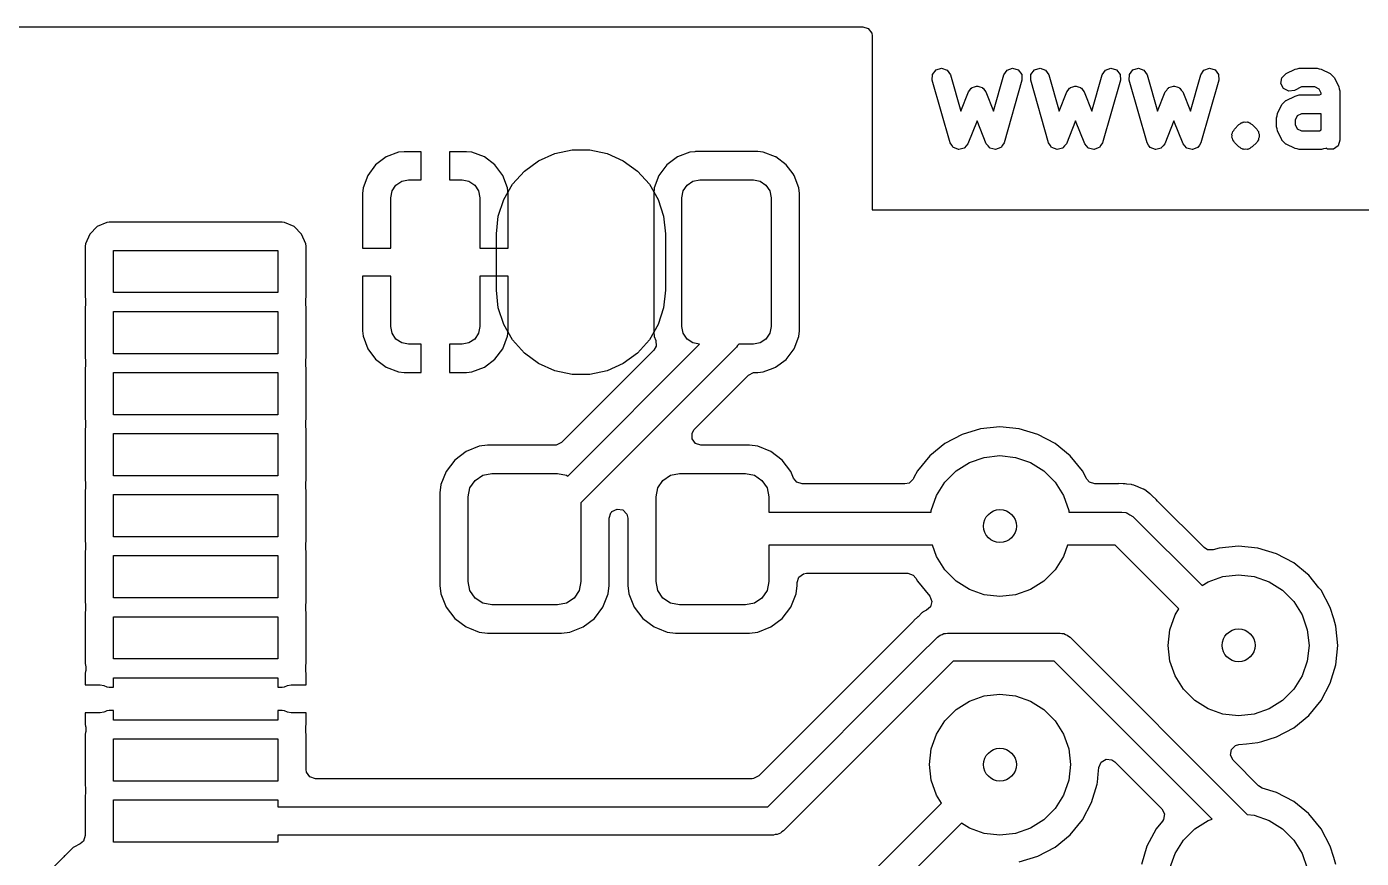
# Model space of a CAD drawing. Extents: x 4.87 to 6.84, y -3.89 to -3.11.
# Drawn here: x 5.858 to 6.418, y -3.459 to -3.11 of the extents above; entities that cross this region are included whole.
import ezdxf

# ---------------------------------------------------------------- set-up
doc = ezdxf.new("R2010")
doc.units = 0
doc.header["$MEASUREMENT"] = 0
doc.layers.add('BLACK', color=7, linetype='CONTINUOUS')

msp = doc.modelspace()

# ---------------------------------------------------------------- linework, layer by layer
at = {"layer": 'BLACK', "linetype": 'CONTINUOUS'}
for p, q in [((4.87484, -3.11), (6.20868, -3.11)), ((6.20868, -3.11), (6.21097, -3.11074)), ((6.21097, -3.11074), (6.21239, -3.11269)), ((6.21239, -3.11269), (6.21258, -3.1139)), ((6.21258, -3.1139), (6.21258, -3.18675)), ((6.23778, -3.1324), (6.23787, -3.12997)), ((6.23787, -3.12997), (6.23937, -3.12805)), ((6.23937, -3.12805), (6.2417, -3.12739)), ((6.2417, -3.12739), (6.24399, -3.12822)), ((6.24399, -3.12822), (6.24535, -3.13024)), ((6.24535, -3.13024), (6.24968, -3.14541)), ((6.26344, -3.14541), (6.26777, -3.13024)), ((6.26777, -3.13024), (6.26913, -3.12822)), ((6.26913, -3.12822), (6.27142, -3.12739)), ((6.27142, -3.12739), (6.27376, -3.12805)), ((6.27376, -3.12805), (6.27526, -3.12997)), ((6.27526, -3.12997), (6.27535, -3.1324)), ((6.27902, -3.1324), (6.27911, -3.12997)), ((6.27911, -3.12997), (6.28061, -3.12805)), ((6.28061, -3.12805), (6.28295, -3.12739)), ((6.28295, -3.12739), (6.28524, -3.12822)), ((6.28524, -3.12822), (6.28659, -3.13024)), ((6.28659, -3.13024), (6.29093, -3.14541)), ((6.30468, -3.14541), (6.30902, -3.13024)), ((6.30902, -3.13024), (6.31038, -3.12822)), ((6.31038, -3.12822), (6.31266, -3.12739)), ((6.31266, -3.12739), (6.315, -3.12805)), ((6.315, -3.12805), (6.3165, -3.12997)), ((6.3165, -3.12997), (6.31659, -3.1324)), ((6.32027, -3.1324), (6.32035, -3.12997)), ((6.32035, -3.12997), (6.32185, -3.12805)), ((6.32185, -3.12805), (6.32419, -3.12739)), ((6.32419, -3.12739), (6.32648, -3.12822)), ((6.32648, -3.12822), (6.32784, -3.13024)), ((6.32784, -3.13024), (6.33217, -3.14541)), ((6.34593, -3.14541), (6.35026, -3.13024)), ((6.35026, -3.13024), (6.35162, -3.12822)), ((6.35162, -3.12822), (6.35391, -3.12739)), ((6.35391, -3.12739), (6.35625, -3.12805)), ((6.35625, -3.12805), (6.35775, -3.12997)), ((6.35775, -3.12997), (6.35783, -3.1324)), ((6.3839, -3.13378), (6.3843, -3.13138)), ((6.3843, -3.13138), (6.38603, -3.12967)), ((6.38603, -3.12967), (6.38978, -3.1278)), ((6.38978, -3.1278), (6.39068, -3.12766)), ((6.39068, -3.12766), (6.39154, -3.12738)), ((6.39154, -3.12738), (6.39904, -3.12738)), ((6.39904, -3.12738), (6.39991, -3.12766)), ((6.39991, -3.12766), (6.4008, -3.1278)), ((6.4008, -3.1278), (6.40455, -3.12967)), ((6.40455, -3.12967), (6.40458, -3.1297)), ((6.40458, -3.1297), (6.40461, -3.1297)), ((6.40461, -3.1297), (6.40544, -3.13055)), ((6.40544, -3.13055), (6.40629, -3.13138)), ((6.40629, -3.13138), (6.40629, -3.13141)), ((6.40629, -3.13141), (6.40631, -3.13144)), ((6.40631, -3.13144), (6.40819, -3.13518)), ((6.24528, -3.15865), (6.23778, -3.1324)), ((6.24968, -3.14541), (6.25291, -3.13736)), ((6.25291, -3.13736), (6.25353, -3.13661)), ((6.25353, -3.13661), (6.25404, -3.1358)), ((6.25404, -3.1358), (6.25429, -3.1357)), ((6.25429, -3.1357), (6.25446, -3.13549)), ((6.25446, -3.13549), (6.2554, -3.13525)), ((6.2554, -3.13525), (6.2563, -3.13489)), ((6.2563, -3.13489), (6.25656, -3.13496)), ((6.25656, -3.13496), (6.25682, -3.13489)), ((6.25682, -3.13489), (6.25772, -3.13525)), ((6.25772, -3.13525), (6.25866, -3.13549)), ((6.25866, -3.13549), (6.25883, -3.1357)), ((6.25883, -3.1357), (6.25908, -3.1358)), ((6.25908, -3.1358), (6.2596, -3.13661)), ((6.2596, -3.13661), (6.26022, -3.13736)), ((6.26022, -3.13736), (6.26344, -3.14541)), ((6.27535, -3.1324), (6.26785, -3.15865)), ((6.28652, -3.15865), (6.27902, -3.1324)), ((6.29093, -3.14541), (6.29415, -3.13736)), ((6.29415, -3.13736), (6.29477, -3.13661)), ((6.29477, -3.13661), (6.29529, -3.1358)), ((6.29529, -3.1358), (6.29554, -3.1357)), ((6.29554, -3.1357), (6.29571, -3.13549)), ((6.29571, -3.13549), (6.29665, -3.13525)), ((6.29665, -3.13525), (6.29755, -3.13489)), ((6.29755, -3.13489), (6.29781, -3.13496)), ((6.29781, -3.13496), (6.29807, -3.13489)), ((6.29807, -3.13489), (6.29897, -3.13525)), ((6.29897, -3.13525), (6.2999, -3.13549)), ((6.2999, -3.13549), (6.30008, -3.1357)), ((6.30008, -3.1357), (6.30033, -3.1358)), ((6.30033, -3.1358), (6.30084, -3.13661)), ((6.30084, -3.13661), (6.30146, -3.13736)), ((6.30146, -3.13736), (6.30468, -3.14541)), ((6.31659, -3.1324), (6.30909, -3.15865)), ((6.32777, -3.15865), (6.32027, -3.1324)), ((6.33217, -3.14541), (6.3354, -3.13736)), ((6.3354, -3.13736), (6.33602, -3.13661)), ((6.33602, -3.13661), (6.33653, -3.1358)), ((6.33653, -3.1358), (6.33678, -3.1357)), ((6.33678, -3.1357), (6.33695, -3.13549)), ((6.33695, -3.13549), (6.33789, -3.13525)), ((6.33789, -3.13525), (6.33879, -3.13489)), ((6.33879, -3.13489), (6.33905, -3.13496)), ((6.33905, -3.13496), (6.33931, -3.13489)), ((6.33931, -3.13489), (6.34021, -3.13525)), ((6.34021, -3.13525), (6.34115, -3.13549)), ((6.34115, -3.13549), (6.34132, -3.1357)), ((6.34132, -3.1357), (6.34157, -3.1358)), ((6.34157, -3.1358), (6.34209, -3.13661)), ((6.34209, -3.13661), (6.34271, -3.13736)), ((6.34271, -3.13736), (6.34593, -3.14541)), ((6.35783, -3.1324), (6.35034, -3.15865)), ((6.38499, -3.13596), (6.3839, -3.13378)), ((6.38715, -3.13708), (6.38499, -3.13596)), ((6.38956, -3.13672), (6.38715, -3.13708)), ((6.39247, -3.13526), (6.38956, -3.13672)), ((6.39811, -3.13526), (6.39247, -3.13526)), ((6.39986, -3.13613), (6.39811, -3.13526)), ((6.40073, -3.13787), (6.39986, -3.13613)), ((6.40819, -3.13518), (6.40832, -3.13608)), ((6.40832, -3.13608), (6.40861, -3.13695)), ((6.40861, -3.13695), (6.40861, -3.15757)), ((6.3824, -3.14643), (6.38427, -3.14268)), ((6.38427, -3.14268), (6.3843, -3.14266)), ((6.3843, -3.14263), (6.38515, -3.1418)), ((6.3843, -3.14266), (6.3843, -3.14263)), ((6.38515, -3.1418), (6.38598, -3.14095)), ((6.38598, -3.14095), (6.38601, -3.14094)), ((6.38601, -3.14094), (6.38603, -3.14092)), ((6.38603, -3.14092), (6.38978, -3.13905)), ((6.38978, -3.13905), (6.39068, -3.13891)), ((6.39068, -3.13891), (6.39154, -3.13863)), ((6.39154, -3.13863), (6.39999, -3.13863)), ((6.39999, -3.13863), (6.40073, -3.13826)), ((6.40073, -3.13826), (6.40073, -3.13787)), ((6.38198, -3.14819), (6.38226, -3.14733)), ((6.38198, -3.15194), (6.38198, -3.14819)), ((6.38226, -3.14733), (6.3824, -3.14643)), ((6.39073, -3.14738), (6.38986, -3.14912)), ((6.39247, -3.14651), (6.39073, -3.14738)), ((6.40073, -3.14651), (6.39247, -3.14651)), ((6.40073, -3.15326), (6.40073, -3.14651)), ((6.25656, -3.14942), (6.25272, -3.15903)), ((6.26041, -3.15903), (6.25656, -3.14942)), ((6.29781, -3.14942), (6.29396, -3.15903)), ((6.30165, -3.15903), (6.29781, -3.14942)), ((6.33905, -3.14942), (6.33521, -3.15903)), ((6.34289, -3.15903), (6.33905, -3.14942)), ((6.36357, -3.15452), (6.36366, -3.15391)), ((6.36366, -3.15391), (6.36411, -3.15346)), ((6.36411, -3.15346), (6.36439, -3.15291)), ((6.36439, -3.15291), (6.36626, -3.15103)), ((6.36626, -3.15103), (6.36682, -3.15075)), ((6.36682, -3.15075), (6.36726, -3.15031)), ((6.36726, -3.15031), (6.36757, -3.15026)), ((6.36757, -3.15026), (6.36783, -3.15007)), ((6.36783, -3.15007), (6.36815, -3.15007)), ((6.36815, -3.15007), (6.36843, -3.14993)), ((6.36843, -3.14993), (6.36905, -3.15003)), ((6.36905, -3.15003), (6.36966, -3.14993)), ((6.36966, -3.14993), (6.36995, -3.15007)), ((6.36995, -3.15007), (6.37026, -3.15007)), ((6.37026, -3.15007), (6.37052, -3.15026)), ((6.37052, -3.15026), (6.37083, -3.15031)), ((6.37083, -3.15031), (6.37128, -3.15075)), ((6.37128, -3.15075), (6.37183, -3.15103)), ((6.37183, -3.15103), (6.37371, -3.15291)), ((6.37371, -3.15291), (6.37399, -3.15346)), ((6.37399, -3.15346), (6.37443, -3.15391)), ((6.37443, -3.15391), (6.37453, -3.15452)), ((6.38226, -3.15281), (6.38198, -3.15194)), ((6.3824, -3.1537), (6.38226, -3.15281)), ((6.38427, -3.15745), (6.3824, -3.1537)), ((6.38986, -3.14912), (6.38986, -3.15101)), ((6.38986, -3.15101), (6.39073, -3.15276)), ((6.39073, -3.15276), (6.39247, -3.15363)), ((6.39247, -3.15363), (6.39999, -3.15363)), ((6.39999, -3.15363), (6.40073, -3.15326)), ((6.24592, -3.15961), (6.24528, -3.15865)), ((6.24654, -3.16059), (6.24592, -3.15961)), ((6.25272, -3.15903), (6.25198, -3.15992)), ((6.26115, -3.15992), (6.26041, -3.15903)), ((6.2672, -3.15961), (6.26658, -3.16059)), ((6.26785, -3.15865), (6.2672, -3.15961)), ((6.28717, -3.15961), (6.28652, -3.15865)), ((6.28779, -3.16059), (6.28717, -3.15961)), ((6.29396, -3.15903), (6.29322, -3.15992)), ((6.30239, -3.15992), (6.30165, -3.15903)), ((6.30844, -3.15961), (6.30783, -3.16059)), ((6.30909, -3.15865), (6.30844, -3.15961)), ((6.32841, -3.15961), (6.32777, -3.15865)), ((6.32903, -3.16059), (6.32841, -3.15961)), ((6.33521, -3.15903), (6.33447, -3.15992)), ((6.34364, -3.15992), (6.34289, -3.15903)), ((6.34969, -3.15961), (6.34907, -3.16059)), ((6.35034, -3.15865), (6.34969, -3.15961)), ((6.36328, -3.15508), (6.36357, -3.15452)), ((6.36338, -3.15569), (6.36328, -3.15508)), ((6.36328, -3.15631), (6.36338, -3.15569)), ((6.36357, -3.15686), (6.36328, -3.15631)), ((6.36366, -3.15748), (6.36357, -3.15686)), ((6.36411, -3.15792), (6.36366, -3.15748)), ((6.36439, -3.15848), (6.36411, -3.15792)), ((6.36626, -3.16035), (6.36439, -3.15848)), ((6.37371, -3.15848), (6.37183, -3.16035)), ((6.37399, -3.15792), (6.37371, -3.15848)), ((6.37443, -3.15748), (6.37399, -3.15792)), ((6.37453, -3.15686), (6.37443, -3.15748)), ((6.37453, -3.15452), (6.37481, -3.15508)), ((6.37481, -3.15631), (6.37453, -3.15686)), ((6.37481, -3.15508), (6.37471, -3.15569)), ((6.37471, -3.15569), (6.37481, -3.15631)), ((6.3843, -3.15748), (6.38427, -3.15745)), ((6.3843, -3.15751), (6.3843, -3.15748)), ((6.38515, -3.15834), (6.3843, -3.15751)), ((6.38598, -3.15919), (6.38515, -3.15834)), ((6.38601, -3.15919), (6.38598, -3.15919)), ((6.38603, -3.15921), (6.38601, -3.15919)), ((6.38978, -3.16109), (6.38603, -3.15921)), ((6.40861, -3.15757), (6.40785, -3.15988)), ((6.00897, -3.16459), (6.00453, -3.16791)), ((6.01416, -3.16265), (6.00897, -3.16459)), ((6.01646, -3.1624), (6.01416, -3.16265)), ((6.02362, -3.1624), (6.01646, -3.1624)), ((6.02362, -3.17421), (6.02362, -3.1624)), ((6.02362, -3.1624), (6.02362, -3.1624)), ((6.04259, -3.1624), (6.03543, -3.1624)), ((6.03543, -3.1624), (6.03543, -3.17421)), ((6.04489, -3.16265), (6.04259, -3.1624)), ((6.05009, -3.16459), (6.04489, -3.16265)), ((6.04489, -3.16265), (6.04489, -3.16265)), ((6.05453, -3.16791), (6.05009, -3.16459)), ((6.07283, -3.16616), (6.0796, -3.16315)), ((6.0796, -3.16315), (6.08685, -3.16161)), ((6.08685, -3.16161), (6.09425, -3.16161)), ((6.09425, -3.16161), (6.1015, -3.16315)), ((6.1015, -3.16315), (6.10827, -3.16616)), ((6.131, -3.16457), (6.12656, -3.1679)), ((6.13621, -3.16263), (6.131, -3.16457)), ((6.13832, -3.1624), (6.13621, -3.16263)), ((6.13621, -3.16263), (6.13621, -3.16263)), ((6.13851, -3.16238), (6.13832, -3.1624)), ((6.16464, -3.16238), (6.13851, -3.16238)), ((6.13851, -3.16238), (6.13851, -3.16238)), ((6.13851, -3.16238), (6.13851, -3.16238)), ((6.16574, -3.1625), (6.16464, -3.16238)), ((6.16464, -3.16238), (6.16464, -3.16238)), ((6.16694, -3.16263), (6.16574, -3.1625)), ((6.17215, -3.16457), (6.16694, -3.16263)), ((6.16694, -3.16263), (6.16694, -3.16263)), ((6.16694, -3.16263), (6.16694, -3.16263)), ((6.16694, -3.16263), (6.16694, -3.16263)), ((6.17217, -3.16459), (6.17215, -3.16457)), ((6.17659, -3.1679), (6.17217, -3.16459)), ((6.2466, -3.16062), (6.24654, -3.16059)), ((6.24664, -3.16067), (6.2466, -3.16062)), ((6.24773, -3.16107), (6.24664, -3.16067)), ((6.2488, -3.1615), (6.24773, -3.16107)), ((6.24886, -3.16148), (6.2488, -3.1615)), ((6.24892, -3.1615), (6.24886, -3.16148)), ((6.25004, -3.16118), (6.24892, -3.1615)), ((6.25116, -3.1609), (6.25004, -3.16118)), ((6.2512, -3.16085), (6.25116, -3.1609)), ((6.25126, -3.16083), (6.2512, -3.16085)), ((6.25198, -3.15992), (6.25126, -3.16083)), ((6.26186, -3.16083), (6.26115, -3.15992)), ((6.26192, -3.16085), (6.26186, -3.16083)), ((6.26196, -3.1609), (6.26192, -3.16085)), ((6.26309, -3.16118), (6.26196, -3.1609)), ((6.2642, -3.1615), (6.26309, -3.16118)), ((6.26426, -3.16148), (6.2642, -3.1615)), ((6.26432, -3.1615), (6.26426, -3.16148)), ((6.2654, -3.16107), (6.26432, -3.1615)), ((6.26649, -3.16067), (6.2654, -3.16107)), ((6.26652, -3.16062), (6.26649, -3.16067)), ((6.26658, -3.16059), (6.26652, -3.16062)), ((6.28785, -3.16062), (6.28779, -3.16059)), ((6.28788, -3.16067), (6.28785, -3.16062)), ((6.28897, -3.16107), (6.28788, -3.16067)), ((6.29005, -3.1615), (6.28897, -3.16107)), ((6.29011, -3.16148), (6.29005, -3.1615)), ((6.29017, -3.1615), (6.29011, -3.16148)), ((6.29128, -3.16118), (6.29017, -3.1615)), ((6.29241, -3.1609), (6.29128, -3.16118)), ((6.29245, -3.16085), (6.29241, -3.1609)), ((6.29251, -3.16083), (6.29245, -3.16085)), ((6.29322, -3.15992), (6.29251, -3.16083)), ((6.30311, -3.16083), (6.30239, -3.15992)), ((6.30317, -3.16085), (6.30311, -3.16083)), ((6.30321, -3.1609), (6.30317, -3.16085)), ((6.30433, -3.16118), (6.30321, -3.1609)), ((6.30545, -3.1615), (6.30433, -3.16118)), ((6.30551, -3.16148), (6.30545, -3.1615)), ((6.30557, -3.1615), (6.30551, -3.16148)), ((6.30664, -3.16107), (6.30557, -3.1615)), ((6.30773, -3.16067), (6.30664, -3.16107)), ((6.30777, -3.16062), (6.30773, -3.16067)), ((6.30783, -3.16059), (6.30777, -3.16062)), ((6.32909, -3.16062), (6.32903, -3.16059)), ((6.32913, -3.16067), (6.32909, -3.16062)), ((6.33021, -3.16107), (6.32913, -3.16067)), ((6.33129, -3.1615), (6.33021, -3.16107)), ((6.33135, -3.16148), (6.33129, -3.1615)), ((6.33141, -3.1615), (6.33135, -3.16148)), ((6.33253, -3.16118), (6.33141, -3.1615)), ((6.33365, -3.1609), (6.33253, -3.16118)), ((6.33369, -3.16085), (6.33365, -3.1609)), ((6.33375, -3.16083), (6.33369, -3.16085)), ((6.33447, -3.15992), (6.33375, -3.16083)), ((6.34435, -3.16083), (6.34364, -3.15992)), ((6.34441, -3.16085), (6.34435, -3.16083)), ((6.34445, -3.1609), (6.34441, -3.16085)), ((6.34558, -3.16118), (6.34445, -3.1609)), ((6.34669, -3.1615), (6.34558, -3.16118)), ((6.34675, -3.16148), (6.34669, -3.1615)), ((6.34681, -3.1615), (6.34675, -3.16148)), ((6.34789, -3.16107), (6.34681, -3.1615)), ((6.34898, -3.16067), (6.34789, -3.16107)), ((6.34901, -3.16062), (6.34898, -3.16067)), ((6.34907, -3.16059), (6.34901, -3.16062)), ((6.36682, -3.16063), (6.36626, -3.16035)), ((6.36726, -3.16108), (6.36682, -3.16063)), ((6.36757, -3.16113), (6.36726, -3.16108)), ((6.36783, -3.16131), (6.36757, -3.16113)), ((6.36815, -3.16131), (6.36783, -3.16131)), ((6.36843, -3.16146), (6.36815, -3.16131)), ((6.36905, -3.16136), (6.36843, -3.16146)), ((6.36966, -3.16146), (6.36905, -3.16136)), ((6.36995, -3.16131), (6.36966, -3.16146)), ((6.37026, -3.16131), (6.36995, -3.16131)), ((6.37052, -3.16113), (6.37026, -3.16131)), ((6.37083, -3.16108), (6.37052, -3.16113)), ((6.37128, -3.16063), (6.37083, -3.16108)), ((6.37183, -3.16035), (6.37128, -3.16063)), ((6.39068, -3.16122), (6.38978, -3.16109)), ((6.39154, -3.1615), (6.39068, -3.16122)), ((6.40092, -3.1615), (6.39154, -3.1615)), ((6.40178, -3.16122), (6.40092, -3.1615)), ((6.40268, -3.16109), (6.40178, -3.16122)), ((6.40295, -3.16095), (6.40268, -3.16109)), ((6.40345, -3.16131), (6.40295, -3.16095)), ((6.40588, -3.16131), (6.40345, -3.16131)), ((6.40785, -3.15988), (6.40588, -3.16131)), ((6.00453, -3.16791), (6.0012, -3.17235)), ((6.00453, -3.16791), (6.00453, -3.16791)), ((6.05785, -3.17235), (6.05453, -3.16791)), ((6.05453, -3.16791), (6.05453, -3.16791)), ((6.06189, -3.17602), (6.06684, -3.17052)), ((6.06684, -3.17052), (6.07283, -3.16616)), ((6.10827, -3.16616), (6.11426, -3.17052)), ((6.11426, -3.17052), (6.11922, -3.17602)), ((6.12656, -3.1679), (6.12323, -3.17234)), ((6.12656, -3.1679), (6.12656, -3.1679)), ((6.17947, -3.17174), (6.17659, -3.1679)), ((6.0012, -3.17235), (5.99926, -3.17755)), ((6.0114, -3.17883), (6.01302, -3.1764)), ((6.01302, -3.1764), (6.01544, -3.17478)), ((6.01544, -3.17478), (6.01831, -3.17421)), ((6.01831, -3.17421), (6.02362, -3.17421)), ((6.03543, -3.17421), (6.04075, -3.17421)), ((6.04075, -3.17421), (6.04361, -3.17478)), ((6.04361, -3.17478), (6.04604, -3.1764)), ((6.04604, -3.1764), (6.04766, -3.17883)), ((6.05979, -3.17755), (6.05785, -3.17235)), ((6.05818, -3.18244), (6.06189, -3.17602)), ((6.11922, -3.17602), (6.12292, -3.18244)), ((6.12323, -3.17234), (6.12129, -3.17755)), ((6.13344, -3.17883), (6.13506, -3.1764)), ((6.13506, -3.1764), (6.13749, -3.17478)), ((6.13749, -3.17478), (6.14035, -3.17421)), ((6.14035, -3.17421), (6.1628, -3.17421)), ((6.1628, -3.17421), (6.16566, -3.17478)), ((6.16566, -3.17478), (6.16808, -3.1764)), ((6.16808, -3.1764), (6.16971, -3.17883)), ((6.17992, -3.17234), (6.17947, -3.17174)), ((6.18186, -3.17755), (6.17992, -3.17234)), ((5.99926, -3.17755), (5.99902, -3.17985)), ((5.99902, -3.17985), (5.99902, -3.20276)), ((6.01083, -3.18169), (6.0114, -3.17883)), ((6.01083, -3.20276), (6.01083, -3.18169)), ((6.04766, -3.17883), (6.04823, -3.18169)), ((6.04823, -3.18169), (6.04823, -3.20276)), ((6.06004, -3.17985), (6.05979, -3.17755)), ((6.06004, -3.20276), (6.06004, -3.17985)), ((6.12129, -3.17755), (6.12104, -3.17985)), ((6.12104, -3.17985), (6.12104, -3.23748)), ((6.12129, -3.17755), (6.12129, -3.17755)), ((6.13287, -3.18169), (6.13344, -3.17883)), ((6.13287, -3.23563), (6.13287, -3.18169)), ((6.16971, -3.17883), (6.17028, -3.18169)), ((6.17028, -3.18169), (6.17028, -3.23563)), ((6.18211, -3.17985), (6.18186, -3.17755)), ((6.18186, -3.17755), (6.18186, -3.17755)), ((6.18186, -3.17755), (6.18186, -3.17755)), ((6.18211, -3.23748), (6.18211, -3.17985)), ((6.05589, -3.18948), (6.05818, -3.18244)), ((6.12292, -3.18244), (6.12521, -3.18948)), ((6.21258, -3.18675), (6.57738, -3.18675)), ((5.89193, -3.19202), (5.88788, -3.19381)), ((5.89292, -3.19191), (5.89193, -3.19202)), ((5.96535, -3.19191), (5.89292, -3.19191)), ((5.89292, -3.19191), (5.89292, -3.19191)), ((5.96634, -3.19202), (5.96535, -3.19191)), ((5.97038, -3.19381), (5.96634, -3.19202)), ((5.96634, -3.19202), (5.96634, -3.19202)), ((5.96634, -3.19202), (5.96634, -3.19202)), ((6.05512, -3.19685), (6.05589, -3.18948)), ((6.12521, -3.18948), (6.12598, -3.19685)), ((5.88476, -3.19694), (5.88297, -3.20098)), ((5.88788, -3.19381), (5.88476, -3.19694)), ((5.97351, -3.19694), (5.97038, -3.19381)), ((5.9753, -3.20098), (5.97351, -3.19694)), ((6.05512, -3.22047), (6.05512, -3.19685)), ((6.12598, -3.19685), (6.12598, -3.22047)), ((5.88297, -3.20098), (5.88285, -3.20197)), ((5.88285, -3.20197), (5.88285, -3.22322)), ((5.89469, -3.22146), (5.89469, -3.20374)), ((5.89469, -3.20374), (5.96358, -3.20374)), ((5.96358, -3.20374), (5.96358, -3.22146)), ((5.97541, -3.20197), (5.9753, -3.20098)), ((5.97541, -3.20276), (5.97541, -3.20197)), ((5.97541, -3.22322), (5.97541, -3.20276)), ((5.99902, -3.20276), (6.01083, -3.20276)), ((5.99902, -3.20276), (5.99902, -3.20276)), ((6.04823, -3.20276), (6.06004, -3.20276)), ((6.06004, -3.20276), (6.06004, -3.20276)), ((6.01083, -3.21457), (5.99902, -3.21457)), ((5.99902, -3.21457), (5.99902, -3.21457)), ((5.99902, -3.21457), (5.99902, -3.23748)), ((6.01083, -3.23563), (6.01083, -3.21457)), ((6.06004, -3.21457), (6.04823, -3.21457)), ((6.04823, -3.21457), (6.04823, -3.23563)), ((6.06004, -3.23748), (6.06004, -3.21457)), ((6.05589, -3.22784), (6.05512, -3.22047)), ((6.12598, -3.22047), (6.12521, -3.22784)), ((5.88285, -3.22322), (5.88285, -3.22322)), ((5.88285, -3.22322), (5.88297, -3.22421)), ((5.88297, -3.22657), (5.88285, -3.22756)), ((5.88297, -3.22421), (5.88301, -3.22437)), ((5.88301, -3.22642), (5.88297, -3.22657)), ((5.88301, -3.22437), (5.88301, -3.22642)), ((5.96358, -3.22146), (5.89469, -3.22146)), ((5.97526, -3.22437), (5.9753, -3.22421)), ((5.97526, -3.22642), (5.97526, -3.22437)), ((5.9753, -3.22658), (5.97526, -3.22642)), ((5.9753, -3.22421), (5.97541, -3.22322)), ((5.9753, -3.22421), (5.9753, -3.22421)), ((5.97541, -3.22756), (5.9753, -3.22658)), ((5.88285, -3.22756), (5.88285, -3.24881)), ((5.89469, -3.24705), (5.89469, -3.22933)), ((5.89469, -3.22933), (5.96358, -3.22933)), ((5.96358, -3.22933), (5.96358, -3.24705)), ((5.97541, -3.23748), (5.97541, -3.22756)), ((6.05818, -3.23488), (6.05589, -3.22784)), ((6.12521, -3.22784), (6.12292, -3.23488)), ((5.97541, -3.24881), (5.97541, -3.23748)), ((5.99902, -3.23748), (5.99902, -3.23748)), ((5.99902, -3.23748), (5.99926, -3.23977)), ((6.0114, -3.23849), (6.01083, -3.23563)), ((6.04823, -3.23563), (6.04766, -3.23849)), ((6.06189, -3.2413), (6.05818, -3.23488)), ((6.05979, -3.23977), (6.06004, -3.23748)), ((6.12292, -3.23488), (6.11922, -3.2413)), ((6.12104, -3.23748), (6.12104, -3.23748)), ((6.12104, -3.23748), (6.12104, -3.23748)), ((6.12104, -3.23748), (6.12108, -3.23785)), ((6.12108, -3.23785), (6.12129, -3.23978)), ((6.13344, -3.23849), (6.13287, -3.23563)), ((6.17028, -3.23563), (6.16971, -3.23849)), ((6.18186, -3.23978), (6.18211, -3.23748)), ((5.99926, -3.23977), (6.0012, -3.24497)), ((6.01302, -3.24092), (6.0114, -3.23849)), ((6.01544, -3.24254), (6.01302, -3.24092)), ((6.01831, -3.24311), (6.01544, -3.24254)), ((6.02362, -3.24311), (6.01831, -3.24311)), ((6.02362, -3.25492), (6.02362, -3.24311)), ((6.04075, -3.24311), (6.03543, -3.24311)), ((6.03543, -3.24311), (6.03543, -3.25492)), ((6.04361, -3.24254), (6.04075, -3.24311)), ((6.04604, -3.24092), (6.04361, -3.24254)), ((6.04766, -3.23849), (6.04604, -3.24092)), ((6.05785, -3.24497), (6.05979, -3.23977)), ((6.06684, -3.2468), (6.06189, -3.2413)), ((6.08502, -3.29836), (6.14028, -3.2431)), ((6.11922, -3.2413), (6.11426, -3.2468)), ((6.12129, -3.23978), (6.12193, -3.2415)), ((6.12193, -3.2415), (6.12203, -3.2439)), ((6.13506, -3.24092), (6.13344, -3.23849)), ((6.13749, -3.24254), (6.13506, -3.24092)), ((6.14028, -3.2431), (6.13749, -3.24254)), ((6.15669, -3.24311), (6.15614, -3.24366)), ((6.1628, -3.24311), (6.15669, -3.24311)), ((6.16566, -3.24254), (6.1628, -3.24311)), ((6.16808, -3.24092), (6.16566, -3.24254)), ((6.16971, -3.23849), (6.16808, -3.24092)), ((6.17992, -3.24498), (6.18186, -3.23978)), ((5.88285, -3.24881), (5.88285, -3.24881)), ((5.88285, -3.24881), (5.88297, -3.2498)), ((5.96358, -3.24705), (5.89469, -3.24705)), ((5.97534, -3.24943), (5.97541, -3.24881)), ((6.0012, -3.24497), (6.00453, -3.24941)), ((6.05453, -3.24941), (6.05785, -3.24497)), ((6.07283, -3.25116), (6.06684, -3.2468)), ((6.12104, -3.24561), (6.08238, -3.28427)), ((6.15575, -3.24433), (6.09055, -3.30953)), ((6.11426, -3.2468), (6.10827, -3.25116)), ((6.12203, -3.2439), (6.12104, -3.24561)), ((6.15614, -3.24366), (6.15575, -3.24433)), ((6.17659, -3.24943), (6.17992, -3.24498)), ((5.88297, -3.25217), (5.88285, -3.25315)), ((5.88285, -3.25315), (5.88285, -3.2744)), ((5.88297, -3.2498), (5.88301, -3.24996)), ((5.88301, -3.25201), (5.88297, -3.25217)), ((5.88301, -3.24996), (5.88301, -3.25201)), ((5.97526, -3.24996), (5.9753, -3.2498)), ((5.97526, -3.25201), (5.97526, -3.24996)), ((5.9753, -3.25217), (5.97526, -3.25201)), ((5.9753, -3.2498), (5.97534, -3.24943)), ((5.97541, -3.25315), (5.9753, -3.25217)), ((5.9753, -3.25217), (5.9753, -3.25217)), ((5.97541, -3.2744), (5.97541, -3.25315)), ((6.00453, -3.24941), (6.00453, -3.24941)), ((6.00453, -3.24941), (6.00897, -3.25274)), ((6.00897, -3.25274), (6.01416, -3.25467)), ((6.01416, -3.25467), (6.01416, -3.25467)), ((6.01416, -3.25467), (6.01646, -3.25492)), ((6.04259, -3.25492), (6.04489, -3.25467)), ((6.04489, -3.25467), (6.05009, -3.25274)), ((6.05009, -3.25274), (6.05453, -3.24941)), ((6.05453, -3.24941), (6.05453, -3.24941)), ((6.0796, -3.25417), (6.07283, -3.25116)), ((6.08685, -3.25571), (6.0796, -3.25417)), ((6.1015, -3.25417), (6.09425, -3.25571)), ((6.10827, -3.25116), (6.1015, -3.25417)), ((6.16464, -3.25494), (6.16694, -3.25469)), ((6.16694, -3.25469), (6.17107, -3.25315)), ((6.16694, -3.25469), (6.16694, -3.25469)), ((6.16694, -3.25469), (6.16694, -3.25469)), ((6.17107, -3.25315), (6.17215, -3.25275)), ((6.17215, -3.25275), (6.17659, -3.24943)), ((5.89469, -3.27264), (5.89469, -3.25492)), ((5.89469, -3.25492), (5.96358, -3.25492)), ((5.96358, -3.25492), (5.96358, -3.27264)), ((6.01646, -3.25492), (6.02362, -3.25492)), ((6.02362, -3.25492), (6.02362, -3.25492)), ((6.02362, -3.25492), (6.02362, -3.25492)), ((6.03543, -3.25492), (6.04259, -3.25492)), ((6.03543, -3.25492), (6.03543, -3.25492)), ((6.09425, -3.25571), (6.08685, -3.25571)), ((6.13806, -3.27876), (6.16073, -3.25608)), ((6.16073, -3.25608), (6.16288, -3.25499)), ((6.16288, -3.25499), (6.16349, -3.25494)), ((6.16349, -3.25494), (6.16464, -3.25494)), ((6.16464, -3.25494), (6.16464, -3.25494)), ((5.88285, -3.2744), (5.88285, -3.2744)), ((5.88285, -3.2744), (5.88297, -3.27539)), ((5.88297, -3.27539), (5.88301, -3.27555)), ((5.88301, -3.27555), (5.88301, -3.2776)), ((5.96358, -3.27264), (5.89469, -3.27264)), ((5.97526, -3.27555), (5.9753, -3.27539)), ((5.97526, -3.2776), (5.97526, -3.27555)), ((5.9753, -3.27539), (5.97541, -3.2744)), ((5.9753, -3.27539), (5.9753, -3.27539)), ((5.88297, -3.27776), (5.88285, -3.27875)), ((5.88285, -3.27875), (5.88285, -3.29999)), ((5.88301, -3.2776), (5.88297, -3.27776)), ((5.89469, -3.29823), (5.89469, -3.28051)), ((5.89469, -3.28051), (5.96358, -3.28051)), ((5.96358, -3.28051), (5.96358, -3.29823)), ((5.9753, -3.27776), (5.97526, -3.2776)), ((5.97541, -3.27875), (5.9753, -3.27776)), ((5.97541, -3.29999), (5.97541, -3.27875)), ((6.1371, -3.28031), (6.13806, -3.27876)), ((6.1371, -3.28272), (6.1371, -3.28031)), ((6.13852, -3.28467), (6.1371, -3.28272)), ((6.25024, -3.2809), (6.24305, -3.28474)), ((6.25803, -3.27853), (6.25024, -3.2809)), ((6.26614, -3.27773), (6.25803, -3.27853)), ((6.25803, -3.27853), (6.25803, -3.27853)), ((6.27425, -3.27853), (6.26614, -3.27773)), ((6.26614, -3.27773), (6.26614, -3.27773)), ((6.28205, -3.2809), (6.27425, -3.27853)), ((6.27425, -3.27853), (6.27425, -3.27853)), ((6.28923, -3.28474), (6.28205, -3.2809)), ((6.04243, -3.28802), (6.03768, -3.29162)), ((6.04797, -3.28583), (6.04243, -3.28802)), ((6.04243, -3.28802), (6.04243, -3.28802)), ((6.05145, -3.28541), (6.04797, -3.28583)), ((6.07962, -3.28541), (6.05145, -3.28541)), ((6.08023, -3.28537), (6.07962, -3.28541)), ((6.08238, -3.28427), (6.08023, -3.28537)), ((6.14081, -3.28541), (6.13852, -3.28467)), ((6.16115, -3.28541), (6.14081, -3.28541)), ((6.16463, -3.28583), (6.16115, -3.28541)), ((6.16115, -3.28541), (6.16115, -3.28541)), ((6.17017, -3.28802), (6.16463, -3.28583)), ((6.17492, -3.29162), (6.17017, -3.28802)), ((6.17017, -3.28802), (6.17017, -3.28802)), ((6.17017, -3.28802), (6.17017, -3.28802)), ((6.24305, -3.28474), (6.23676, -3.2899)), ((6.29549, -3.28988), (6.28923, -3.28474)), ((6.03768, -3.29162), (6.03408, -3.29636)), ((6.03768, -3.29162), (6.03768, -3.29162)), ((6.17852, -3.29636), (6.17492, -3.29162)), ((6.23676, -3.28991), (6.23159, -3.2962)), ((6.23676, -3.2899), (6.23676, -3.28991)), ((6.24773, -3.29621), (6.25333, -3.29269)), ((6.25333, -3.29269), (6.25957, -3.2905)), ((6.25957, -3.2905), (6.26614, -3.28976)), ((6.26614, -3.28976), (6.27271, -3.2905)), ((6.27271, -3.2905), (6.27895, -3.29269)), ((6.27895, -3.29269), (6.28455, -3.29621)), ((6.29553, -3.28991), (6.29549, -3.28988)), ((6.3007, -3.2962), (6.29553, -3.28991)), ((5.96358, -3.29823), (5.89469, -3.29823)), ((6.03408, -3.29636), (6.03189, -3.30191)), ((6.03408, -3.29636), (6.03408, -3.29636)), ((6.04619, -3.30013), (6.04938, -3.29799)), ((6.04938, -3.29799), (6.05315, -3.29724)), ((6.05315, -3.29724), (6.08071, -3.29724)), ((6.08071, -3.29724), (6.08448, -3.29799)), ((6.08448, -3.29799), (6.08502, -3.29836)), ((6.12493, -3.30013), (6.12812, -3.29799)), ((6.12812, -3.29799), (6.13189, -3.29724)), ((6.13189, -3.29724), (6.15945, -3.29724)), ((6.15945, -3.29724), (6.16322, -3.29799)), ((6.16322, -3.29799), (6.16641, -3.30013)), ((6.17963, -3.29919), (6.17852, -3.29636)), ((6.17852, -3.29636), (6.17852, -3.29636)), ((6.17852, -3.29636), (6.17852, -3.29636)), ((6.18097, -3.30091), (6.17963, -3.29919)), ((6.22993, -3.2993), (6.22977, -3.29959)), ((6.23009, -3.299), (6.22993, -3.2993)), ((6.23159, -3.2962), (6.23009, -3.299)), ((6.24306, -3.30088), (6.24773, -3.29621)), ((6.28455, -3.29621), (6.28923, -3.30088)), ((6.30235, -3.2993), (6.3007, -3.2962)), ((6.30251, -3.29959), (6.30235, -3.2993)), ((5.88285, -3.29999), (5.88285, -3.29999)), ((5.88285, -3.29999), (5.88297, -3.30098)), ((5.88297, -3.30335), (5.88285, -3.30434)), ((5.88285, -3.30434), (5.88285, -3.32559)), ((5.88297, -3.30098), (5.88301, -3.30114)), ((5.88301, -3.30319), (5.88297, -3.30335)), ((5.88301, -3.30114), (5.88301, -3.30319)), ((5.97526, -3.30114), (5.9753, -3.30098)), ((5.97526, -3.30319), (5.97526, -3.30114)), ((5.9753, -3.30335), (5.97526, -3.30319)), ((5.9753, -3.30098), (5.97541, -3.29999)), ((5.9753, -3.30098), (5.9753, -3.30098)), ((5.97541, -3.30434), (5.9753, -3.30335)), ((5.97541, -3.32559), (5.97541, -3.30434)), ((6.03189, -3.30191), (6.03148, -3.30539)), ((6.04331, -3.30709), (6.04406, -3.30332)), ((6.04406, -3.30332), (6.04619, -3.30013)), ((6.12205, -3.30709), (6.1228, -3.30332)), ((6.1228, -3.30332), (6.12493, -3.30013)), ((6.16641, -3.30013), (6.16854, -3.30332)), ((6.16854, -3.30332), (6.16929, -3.30709)), ((6.18326, -3.30165), (6.18097, -3.30091)), ((6.22634, -3.30165), (6.18326, -3.30165)), ((6.22804, -3.30126), (6.22634, -3.30165)), ((6.22977, -3.29959), (6.22804, -3.30126)), ((6.23954, -3.30648), (6.24306, -3.30088)), ((6.28923, -3.30088), (6.29275, -3.30648)), ((6.30365, -3.30091), (6.30251, -3.29959)), ((6.30595, -3.30165), (6.30365, -3.30091)), ((6.31479, -3.30165), (6.30595, -3.30165)), ((6.31562, -3.30156), (6.31479, -3.30165)), ((6.31588, -3.30151), (6.31562, -3.30156)), ((6.31782, -3.30165), (6.31588, -3.30151)), ((6.31796, -3.30165), (6.31782, -3.30165)), ((6.31856, -3.30165), (6.31796, -3.30165)), ((6.31916, -3.30174), (6.31856, -3.30165)), ((6.31856, -3.30165), (6.31856, -3.30165)), ((6.3193, -3.30175), (6.31916, -3.30174)), ((6.32124, -3.30189), (6.3193, -3.30175)), ((6.32149, -3.30198), (6.32124, -3.30189)), ((6.32124, -3.30189), (6.32124, -3.30189)), ((6.3223, -3.30219), (6.32149, -3.30198)), ((6.32255, -3.30223), (6.3223, -3.30219)), ((6.32433, -3.30304), (6.32255, -3.30223)), ((6.32255, -3.30223), (6.32255, -3.30223)), ((6.32446, -3.30309), (6.32433, -3.30304)), ((6.32629, -3.30377), (6.32446, -3.30309)), ((6.32643, -3.30388), (6.32629, -3.30377)), ((6.32629, -3.30377), (6.32629, -3.30377)), ((6.32629, -3.30377), (6.32629, -3.30377)), ((6.3265, -3.30393), (6.32643, -3.30388)), ((6.32721, -3.30436), (6.3265, -3.30393)), ((6.32745, -3.30446), (6.32721, -3.30436)), ((6.32893, -3.30574), (6.32745, -3.30446)), ((5.89469, -3.32382), (5.89469, -3.3061)), ((5.89469, -3.3061), (5.96358, -3.3061)), ((5.96358, -3.3061), (5.96358, -3.32382)), ((6.03148, -3.30539), (6.03148, -3.34422)), ((6.04331, -3.34252), (6.04331, -3.30709)), ((6.09055, -3.30953), (6.09055, -3.34252)), ((6.12205, -3.34252), (6.12205, -3.30709)), ((6.16929, -3.30709), (6.16929, -3.31348)), ((6.23735, -3.31272), (6.23954, -3.30648)), ((6.29275, -3.30648), (6.29493, -3.31272)), ((6.32903, -3.30583), (6.32893, -3.30574)), ((6.32951, -3.30619), (6.32903, -3.30583)), ((6.32994, -3.30661), (6.32951, -3.30619)), ((6.33004, -3.30671), (6.32994, -3.30661)), ((6.33152, -3.30799), (6.33004, -3.30671)), ((6.33166, -3.30821), (6.33152, -3.30799)), ((6.33218, -3.30886), (6.33166, -3.30821)), ((6.35164, -3.32832), (6.33218, -3.30886)), ((6.10238, -3.31605), (6.10313, -3.31376)), ((6.10238, -3.34422), (6.10238, -3.31605)), ((6.10313, -3.31376), (6.10352, -3.31329)), ((6.10352, -3.31329), (6.10356, -3.31325)), ((6.10356, -3.31325), (6.10571, -3.31216)), ((6.10571, -3.31216), (6.10809, -3.31254)), ((6.10809, -3.31254), (6.10979, -3.31424)), ((6.10979, -3.31424), (6.11022, -3.31601)), ((6.11022, -3.31601), (6.11022, -3.34422)), ((6.16929, -3.31348), (6.23727, -3.31348)), ((6.23727, -3.31348), (6.23735, -3.31272)), ((6.29493, -3.31272), (6.29502, -3.31348)), ((6.29502, -3.31348), (6.31722, -3.31348)), ((6.31722, -3.31348), (6.31887, -3.31368)), ((6.31887, -3.31368), (6.31906, -3.31378)), ((6.31906, -3.31378), (6.31927, -3.3138)), ((6.31927, -3.3138), (6.32051, -3.31454)), ((6.32051, -3.31454), (6.32179, -3.31522)), ((6.32179, -3.31522), (6.32191, -3.31539)), ((6.32191, -3.31539), (6.3221, -3.3155)), ((6.3221, -3.3155), (6.35084, -3.34425)), ((5.88285, -3.32559), (5.88285, -3.32559)), ((5.88285, -3.32559), (5.88297, -3.32657)), ((5.88297, -3.32657), (5.88301, -3.32673)), ((5.88301, -3.32673), (5.88301, -3.32878)), ((5.96358, -3.32382), (5.89469, -3.32382)), ((5.97526, -3.32673), (5.9753, -3.32657)), ((5.97526, -3.32878), (5.97526, -3.32673)), ((5.9753, -3.32657), (5.97541, -3.32559)), ((5.9753, -3.32657), (5.9753, -3.32657)), ((6.23785, -3.32726), (6.16929, -3.32726)), ((6.16929, -3.32726), (6.16929, -3.34252)), ((6.23954, -3.3321), (6.23785, -3.32726)), ((6.29444, -3.32726), (6.29275, -3.3321)), ((6.31437, -3.32726), (6.29444, -3.32726)), ((6.3411, -3.35399), (6.31437, -3.32726)), ((5.88297, -3.32894), (5.88285, -3.32993)), ((5.88285, -3.32993), (5.88285, -3.35118)), ((5.88301, -3.32878), (5.88297, -3.32894)), ((5.89469, -3.34941), (5.89469, -3.33169)), ((5.89469, -3.33169), (5.96358, -3.33169)), ((5.96358, -3.33169), (5.96358, -3.34941)), ((5.9753, -3.32894), (5.97526, -3.32878)), ((5.97541, -3.32993), (5.9753, -3.32894)), ((5.97541, -3.35118), (5.97541, -3.32993)), ((6.24306, -3.3377), (6.23954, -3.3321)), ((6.29275, -3.3321), (6.28923, -3.3377)), ((6.35312, -3.32924), (6.35164, -3.32832)), ((6.35553, -3.32929), (6.35312, -3.32924)), ((6.35803, -3.32853), (6.35553, -3.32929)), ((6.36614, -3.32773), (6.35803, -3.32853)), ((6.37425, -3.32853), (6.36614, -3.32773)), ((6.36614, -3.32773), (6.36614, -3.32773)), ((6.38205, -3.3309), (6.37425, -3.32853)), ((6.37425, -3.32853), (6.37425, -3.32853)), ((6.38923, -3.33474), (6.38205, -3.3309)), ((6.24773, -3.34238), (6.24306, -3.3377)), ((6.28923, -3.3377), (6.28455, -3.34238)), ((6.39502, -3.33949), (6.38923, -3.33474)), ((6.03148, -3.34422), (6.03189, -3.3477)), ((6.04406, -3.34629), (6.04331, -3.34252)), ((6.09055, -3.34252), (6.0898, -3.34629)), ((6.10196, -3.3477), (6.10238, -3.34422)), ((6.11022, -3.34422), (6.11063, -3.3477)), ((6.1228, -3.34629), (6.12205, -3.34252)), ((6.16929, -3.34252), (6.16854, -3.34629)), ((6.1807, -3.3477), (6.18112, -3.34422)), ((6.18112, -3.34299), (6.18187, -3.3407)), ((6.18112, -3.34422), (6.18112, -3.34299)), ((6.18187, -3.3407), (6.18382, -3.33929)), ((6.18382, -3.33929), (6.18502, -3.33909)), ((6.18502, -3.33909), (6.22749, -3.33909)), ((6.22749, -3.33909), (6.22979, -3.33984)), ((6.22979, -3.33984), (6.23093, -3.34115)), ((6.23093, -3.34115), (6.23159, -3.34238)), ((6.23159, -3.34238), (6.2367, -3.34861)), ((6.25333, -3.34589), (6.24773, -3.34238)), ((6.28455, -3.34238), (6.27895, -3.34589)), ((6.35084, -3.34425), (6.35333, -3.34269)), ((6.35333, -3.34269), (6.35957, -3.3405)), ((6.35957, -3.3405), (6.36614, -3.33976)), ((6.36614, -3.33976), (6.37271, -3.3405)), ((6.37271, -3.3405), (6.37895, -3.34269)), ((6.37895, -3.34269), (6.38455, -3.34621)), ((6.39553, -3.33991), (6.39502, -3.33949)), ((6.39981, -3.34512), (6.39553, -3.33991)), ((6.39553, -3.33991), (6.39553, -3.33991)), ((5.96358, -3.34941), (5.89469, -3.34941)), ((6.03189, -3.3477), (6.03408, -3.35324)), ((6.04619, -3.34948), (6.04406, -3.34629)), ((6.04938, -3.35161), (6.04619, -3.34948)), ((6.08767, -3.34948), (6.08448, -3.35161)), ((6.0898, -3.34629), (6.08767, -3.34948)), ((6.09978, -3.35324), (6.10196, -3.3477)), ((6.11063, -3.3477), (6.11282, -3.35324)), ((6.12493, -3.34948), (6.1228, -3.34629)), ((6.12812, -3.35161), (6.12493, -3.34948)), ((6.16641, -3.34948), (6.16322, -3.35161)), ((6.16854, -3.34629), (6.16641, -3.34948)), ((6.17852, -3.35324), (6.1807, -3.3477)), ((6.2367, -3.34861), (6.23758, -3.35085)), ((6.25957, -3.34808), (6.25333, -3.34589)), ((6.26614, -3.34882), (6.25957, -3.34808)), ((6.27271, -3.34808), (6.26614, -3.34882)), ((6.27895, -3.34589), (6.27271, -3.34808)), ((6.38455, -3.34621), (6.38923, -3.35088)), ((6.4007, -3.3462), (6.39981, -3.34512)), ((6.40454, -3.35339), (6.4007, -3.3462)), ((5.88285, -3.35118), (5.88285, -3.35118)), ((5.88285, -3.35118), (5.88297, -3.35217)), ((5.88297, -3.35453), (5.88285, -3.35552)), ((5.88297, -3.35217), (5.88301, -3.35232)), ((5.88301, -3.35437), (5.88297, -3.35453)), ((5.88301, -3.35232), (5.88301, -3.35437)), ((5.97526, -3.35232), (5.9753, -3.35216)), ((5.97526, -3.35437), (5.97526, -3.35232)), ((5.9753, -3.35453), (5.97526, -3.35437)), ((5.9753, -3.35216), (5.97539, -3.35141)), ((5.97541, -3.35552), (5.9753, -3.35453)), ((5.9753, -3.35453), (5.9753, -3.35453)), ((5.97539, -3.35141), (5.97541, -3.35118)), ((6.03408, -3.35324), (6.03408, -3.35324)), ((6.03408, -3.35324), (6.03408, -3.35324)), ((6.03408, -3.35324), (6.03768, -3.35799)), ((6.05315, -3.35236), (6.04938, -3.35161)), ((6.08071, -3.35236), (6.05315, -3.35236)), ((6.08448, -3.35161), (6.08071, -3.35236)), ((6.09618, -3.35799), (6.09978, -3.35324)), ((6.11282, -3.35324), (6.11282, -3.35324)), ((6.11282, -3.35324), (6.11282, -3.35324)), ((6.11282, -3.35324), (6.11642, -3.35799)), ((6.13189, -3.35236), (6.12812, -3.35161)), ((6.15945, -3.35236), (6.13189, -3.35236)), ((6.16322, -3.35161), (6.15945, -3.35236)), ((6.17492, -3.35799), (6.17852, -3.35324)), ((6.23368, -3.35547), (6.23344, -3.35565)), ((6.23374, -3.35541), (6.23367, -3.35546)), ((6.23367, -3.35546), (6.23368, -3.35547)), ((6.23375, -3.35542), (6.23374, -3.35541)), ((6.23399, -3.35526), (6.23375, -3.35542)), ((6.23538, -3.35459), (6.23399, -3.35526)), ((6.23697, -3.35318), (6.23538, -3.35459)), ((6.23758, -3.35085), (6.23697, -3.35318)), ((6.33954, -3.35648), (6.3411, -3.35399)), ((6.38923, -3.35088), (6.39275, -3.35648)), ((6.40601, -3.35824), (6.40454, -3.35339)), ((5.88285, -3.35552), (5.88285, -3.37677)), ((5.89469, -3.375), (5.89469, -3.35728)), ((5.89469, -3.35728), (5.96358, -3.35728)), ((5.96358, -3.35728), (5.96358, -3.375)), ((5.97541, -3.37677), (5.97541, -3.35552)), ((6.03768, -3.35799), (6.04243, -3.36159)), ((6.09143, -3.36159), (6.09618, -3.35799)), ((6.11642, -3.35799), (6.12117, -3.36159)), ((6.17017, -3.36159), (6.17492, -3.35799)), ((6.22954, -3.35955), (6.22545, -3.36364)), ((6.22988, -3.35911), (6.22954, -3.35955)), ((6.22989, -3.35912), (6.22988, -3.35911)), ((6.23007, -3.3589), (6.22989, -3.35912)), ((6.23176, -3.35733), (6.23007, -3.3589)), ((6.23181, -3.35728), (6.23176, -3.35733)), ((6.23344, -3.35565), (6.23181, -3.35728)), ((6.33735, -3.36272), (6.33954, -3.35648)), ((6.39275, -3.35648), (6.39493, -3.36272)), ((6.4069, -3.36118), (6.40601, -3.35824)), ((6.04243, -3.36159), (6.04243, -3.36159)), ((6.04243, -3.36159), (6.04243, -3.36159)), ((6.04243, -3.36159), (6.04383, -3.36214)), ((6.04383, -3.36214), (6.04797, -3.36377)), ((6.04797, -3.36377), (6.05145, -3.36419)), ((6.05145, -3.36419), (6.05145, -3.36419)), ((6.05145, -3.36419), (6.08241, -3.36419)), ((6.08241, -3.36419), (6.08589, -3.36377)), ((6.08241, -3.36419), (6.08241, -3.36419)), ((6.08589, -3.36377), (6.09143, -3.36159)), ((6.12117, -3.36159), (6.12117, -3.36159)), ((6.12117, -3.36159), (6.12117, -3.36159)), ((6.12117, -3.36159), (6.12257, -3.36214)), ((6.12257, -3.36214), (6.12671, -3.36377)), ((6.12671, -3.36377), (6.13019, -3.36419)), ((6.13019, -3.36419), (6.13019, -3.36419)), ((6.13019, -3.36419), (6.16115, -3.36419)), ((6.16115, -3.36419), (6.16463, -3.36377)), ((6.16115, -3.36419), (6.16115, -3.36419)), ((6.16463, -3.36377), (6.17017, -3.36159)), ((6.22545, -3.36364), (6.16505, -3.42404)), ((6.23193, -3.37389), (6.23992, -3.3659)), ((6.23992, -3.3659), (6.24059, -3.36551)), ((6.24059, -3.36551), (6.24114, -3.36496)), ((6.24114, -3.36496), (6.24189, -3.36476)), ((6.24189, -3.36476), (6.24257, -3.36437)), ((6.24257, -3.36437), (6.24334, -3.36437)), ((6.24334, -3.36437), (6.24409, -3.36417)), ((6.24409, -3.36417), (6.29134, -3.36417)), ((6.29134, -3.36417), (6.29209, -3.36437)), ((6.29209, -3.36437), (6.29287, -3.36437)), ((6.29287, -3.36437), (6.29354, -3.36476)), ((6.29354, -3.36476), (6.29429, -3.36496)), ((6.29429, -3.36496), (6.29484, -3.36551)), ((6.29484, -3.36551), (6.29551, -3.3659)), ((6.29551, -3.3659), (6.36979, -3.44017)), ((6.33661, -3.36929), (6.33735, -3.36272)), ((6.39493, -3.36272), (6.39567, -3.36929)), ((6.4077, -3.36929), (6.4069, -3.36118)), ((6.4069, -3.36118), (6.4069, -3.36118)), ((6.33735, -3.37586), (6.33661, -3.36929)), ((6.39567, -3.36929), (6.39493, -3.37586)), ((6.4069, -3.3774), (6.4077, -3.36929)), ((6.4077, -3.36929), (6.4077, -3.36929)), ((5.88285, -3.37677), (5.88297, -3.37776)), ((5.88285, -3.37677), (5.88285, -3.37677)), ((5.88297, -3.37776), (5.88302, -3.37795)), ((5.96358, -3.375), (5.89469, -3.375)), ((5.97525, -3.37795), (5.9753, -3.37776)), ((5.9753, -3.37776), (5.97541, -3.37677)), ((5.9753, -3.37776), (5.9753, -3.37776)), ((6.16881, -3.43701), (6.23193, -3.37389)), ((6.24654, -3.37598), (6.24028, -3.38225)), ((6.28889, -3.37598), (6.24654, -3.37598)), ((6.35501, -3.4421), (6.28889, -3.37598)), ((6.33954, -3.3821), (6.33735, -3.37586)), ((6.39493, -3.37586), (6.39275, -3.3821)), ((6.40454, -3.3852), (6.4069, -3.3774)), ((6.4069, -3.3774), (6.4069, -3.3774)), ((5.88299, -3.38012), (5.88287, -3.38111)), ((5.88287, -3.38111), (5.88287, -3.38583)), ((5.88302, -3.38), (5.88299, -3.38012)), ((5.88302, -3.37795), (5.88302, -3.38)), ((5.89469, -3.38683), (5.89469, -3.38287)), ((5.89469, -3.38287), (5.96358, -3.38287)), ((5.96358, -3.38287), (5.96358, -3.38683)), ((5.97525, -3.38), (5.97525, -3.37795)), ((5.97528, -3.38012), (5.97525, -3.38)), ((5.97539, -3.38111), (5.97528, -3.38012)), ((5.97539, -3.38583), (5.97539, -3.38111)), ((5.97539, -3.38111), (5.97539, -3.38111)), ((6.24028, -3.38225), (6.17544, -3.44709)), ((6.24028, -3.38225), (6.24028, -3.38225)), ((6.34306, -3.3877), (6.33954, -3.3821)), ((6.39275, -3.3821), (6.38923, -3.3877)), ((5.88287, -3.38583), (5.88287, -3.38583)), ((5.88287, -3.38583), (5.88909, -3.38583)), ((5.88909, -3.38583), (5.89067, -3.38616)), ((5.89067, -3.38616), (5.89193, -3.38672)), ((5.89193, -3.38672), (5.89292, -3.38683)), ((5.89292, -3.38683), (5.89469, -3.38683)), ((5.96358, -3.38683), (5.96535, -3.38683)), ((5.96535, -3.38683), (5.96634, -3.38672)), ((5.96634, -3.38672), (5.9676, -3.38616)), ((5.9676, -3.38616), (5.96917, -3.38583)), ((5.96917, -3.38583), (5.97539, -3.38583)), ((5.97539, -3.38583), (5.97539, -3.38583)), ((6.34773, -3.39238), (6.34306, -3.3877)), ((6.38923, -3.3877), (6.38455, -3.39238)), ((6.4007, -3.39238), (6.40454, -3.3852)), ((6.24773, -3.39621), (6.25333, -3.39269)), ((6.25333, -3.39269), (6.25957, -3.3905)), ((6.25957, -3.3905), (6.26614, -3.38976)), ((6.26614, -3.38976), (6.27271, -3.3905)), ((6.27271, -3.3905), (6.27895, -3.39269)), ((6.27895, -3.39269), (6.28455, -3.39621)), ((6.35333, -3.39589), (6.34773, -3.39238)), ((6.38455, -3.39238), (6.37895, -3.39589)), ((6.39553, -3.39868), (6.4007, -3.39238)), ((5.88909, -3.39764), (5.88287, -3.39764)), ((5.88287, -3.39764), (5.88287, -3.40235)), ((5.89067, -3.39731), (5.88909, -3.39764)), ((5.891, -3.39716), (5.89067, -3.39731)), ((5.89193, -3.39675), (5.891, -3.39716)), ((5.89292, -3.39663), (5.89193, -3.39675)), ((5.89469, -3.39663), (5.89292, -3.39663)), ((5.89292, -3.39663), (5.89292, -3.39663)), ((5.89469, -3.40059), (5.89469, -3.39663)), ((5.96535, -3.39663), (5.96358, -3.39663)), ((5.96358, -3.39663), (5.96358, -3.40059)), ((5.96634, -3.39675), (5.96535, -3.39663)), ((5.9676, -3.39731), (5.96634, -3.39675)), ((5.96634, -3.39675), (5.96634, -3.39675)), ((5.96917, -3.39764), (5.9676, -3.39731)), ((5.97539, -3.39764), (5.96917, -3.39764)), ((5.97539, -3.40235), (5.97539, -3.39764)), ((5.97539, -3.39764), (5.97539, -3.39764)), ((6.24306, -3.40088), (6.24773, -3.39621)), ((6.28455, -3.39621), (6.28923, -3.40088)), ((6.35957, -3.39808), (6.35333, -3.39589)), ((6.36614, -3.39882), (6.35957, -3.39808)), ((6.37271, -3.39808), (6.36614, -3.39882)), ((6.37895, -3.39589), (6.37271, -3.39808)), ((6.38923, -3.40385), (6.39553, -3.39868)), ((5.88297, -3.40571), (5.88285, -3.4067)), ((5.88287, -3.40235), (5.88299, -3.40334)), ((5.88302, -3.40551), (5.88297, -3.40571)), ((5.88299, -3.40334), (5.88302, -3.40347)), ((5.88302, -3.40347), (5.88302, -3.40551)), ((5.96358, -3.40059), (5.89469, -3.40059)), ((5.97525, -3.40347), (5.97528, -3.40334)), ((5.97525, -3.40551), (5.97525, -3.40347)), ((5.9753, -3.40571), (5.97525, -3.40551)), ((5.97528, -3.40334), (5.97539, -3.40235)), ((5.97541, -3.4067), (5.9753, -3.40571)), ((5.9753, -3.40571), (5.9753, -3.40571)), ((5.9753, -3.40571), (5.9753, -3.40571)), ((5.97539, -3.40235), (5.97539, -3.40235)), ((6.23954, -3.40648), (6.24306, -3.40088)), ((6.28923, -3.40088), (6.29275, -3.40648)), ((6.38205, -3.40769), (6.38923, -3.40385)), ((5.88285, -3.4067), (5.88285, -3.42795)), ((5.89469, -3.42618), (5.89469, -3.40846)), ((5.89469, -3.40846), (5.96358, -3.40846)), ((5.96358, -3.40846), (5.96358, -3.42618)), ((5.97541, -3.42128), (5.97541, -3.4067)), ((5.97541, -3.4067), (5.97541, -3.4067)), ((6.23735, -3.41272), (6.23954, -3.40648)), ((6.29275, -3.40648), (6.29493, -3.41272)), ((6.36311, -3.41295), (6.36481, -3.41125)), ((6.36481, -3.41125), (6.3662, -3.41084)), ((6.3662, -3.41084), (6.36945, -3.41052)), ((6.36945, -3.41052), (6.37425, -3.41005)), ((6.37425, -3.41005), (6.37587, -3.40956)), ((6.37425, -3.41005), (6.37425, -3.41005)), ((6.37587, -3.40956), (6.38205, -3.40769)), ((6.23661, -3.41929), (6.23735, -3.41272)), ((6.29493, -3.41272), (6.29567, -3.41929)), ((6.30855, -3.41821), (6.31063, -3.417)), ((6.31063, -3.417), (6.31303, -3.41723)), ((6.36273, -3.41533), (6.36311, -3.41295)), ((6.36382, -3.41748), (6.36273, -3.41533)), ((5.9756, -3.42248), (5.97541, -3.42128)), ((5.97702, -3.42443), (5.9756, -3.42248)), ((6.23735, -3.42586), (6.23661, -3.41929)), ((6.29567, -3.41929), (6.29493, -3.42586)), ((6.30731, -3.42327), (6.30759, -3.42042)), ((6.30759, -3.42042), (6.30855, -3.41821)), ((6.31303, -3.41723), (6.31422, -3.41805)), ((6.31422, -3.41805), (6.33395, -3.43778)), ((6.37446, -3.42811), (6.36382, -3.41748)), ((5.88285, -3.42795), (5.88285, -3.42795)), ((5.88285, -3.42795), (5.88297, -3.42894)), ((5.96358, -3.42618), (5.89469, -3.42618)), ((5.97931, -3.42518), (5.97702, -3.42443)), ((6.1623, -3.42518), (5.97931, -3.42518)), ((6.16291, -3.42513), (6.1623, -3.42518)), ((6.16505, -3.42404), (6.16291, -3.42513)), ((6.23954, -3.4321), (6.23735, -3.42586)), ((6.29493, -3.42586), (6.29275, -3.4321)), ((6.30454, -3.4352), (6.3069, -3.4274)), ((6.3069, -3.4274), (6.30698, -3.42662)), ((6.30698, -3.42662), (6.30731, -3.42327)), ((6.37608, -3.42909), (6.37446, -3.42811)), ((5.88297, -3.4313), (5.88285, -3.43229)), ((5.88285, -3.43229), (5.88285, -3.44904)), ((5.88297, -3.42894), (5.88301, -3.4291)), ((5.88301, -3.43114), (5.88297, -3.4313)), ((5.88301, -3.4291), (5.88301, -3.43114)), ((6.24164, -3.43544), (6.23954, -3.4321)), ((6.29275, -3.4321), (6.28923, -3.4377)), ((6.38205, -3.4309), (6.37608, -3.42909)), ((6.38923, -3.43474), (6.38205, -3.4309)), ((5.89469, -3.45177), (5.89469, -3.43406)), ((5.89469, -3.43406), (5.96358, -3.43406)), ((5.96358, -3.43406), (5.96358, -3.43701)), ((5.96358, -3.43701), (6.16881, -3.43701)), ((6.21251, -3.46457), (6.24164, -3.43544)), ((6.28923, -3.4377), (6.28455, -3.44238)), ((6.3007, -3.44238), (6.30454, -3.4352)), ((6.33395, -3.43778), (6.33505, -3.43992)), ((6.39536, -3.43976), (6.38923, -3.43474)), ((6.24999, -3.4438), (6.21914, -3.47465)), ((6.25333, -3.44589), (6.24999, -3.4438)), ((6.28455, -3.44238), (6.27895, -3.44589)), ((6.29553, -3.44868), (6.3007, -3.44238)), ((6.33421, -3.44301), (6.33159, -3.4462)), ((6.33467, -3.4423), (6.33421, -3.44301)), ((6.33505, -3.43992), (6.33467, -3.4423)), ((6.34773, -3.44621), (6.35333, -3.44269)), ((6.35333, -3.44269), (6.35501, -3.4421)), ((6.36979, -3.44017), (6.37271, -3.4405)), ((6.37271, -3.4405), (6.37895, -3.44269)), ((6.37895, -3.44269), (6.38455, -3.44621)), ((6.39553, -3.43991), (6.39536, -3.43976)), ((6.4007, -3.4462), (6.39553, -3.43991)), ((6.39553, -3.43991), (6.39553, -3.43991)), ((5.88285, -3.44904), (5.88211, -3.45133)), ((6.17126, -3.44882), (5.96358, -3.44882)), ((5.96358, -3.44882), (5.96358, -3.45177)), ((6.17201, -3.44862), (6.17126, -3.44882)), ((6.17279, -3.44862), (6.17201, -3.44862)), ((6.17346, -3.44823), (6.17279, -3.44862)), ((6.17421, -3.44803), (6.17346, -3.44823)), ((6.17476, -3.44748), (6.17421, -3.44803)), ((6.17544, -3.44709), (6.17476, -3.44748)), ((6.25957, -3.44808), (6.25333, -3.44589)), ((6.26614, -3.44882), (6.25957, -3.44808)), ((6.27271, -3.44808), (6.26614, -3.44882)), ((6.27895, -3.44589), (6.27271, -3.44808)), ((6.28923, -3.45385), (6.29553, -3.44868)), ((6.33159, -3.4462), (6.32775, -3.45339)), ((6.33159, -3.4462), (6.33159, -3.4462)), ((6.34306, -3.45088), (6.34773, -3.44621)), ((6.38455, -3.44621), (6.38923, -3.45088)), ((6.40454, -3.45339), (6.4007, -3.4462)), ((6.4007, -3.4462), (6.4007, -3.4462)), ((5.87609, -3.45575), (5.8744, -3.45732)), ((5.87614, -3.4557), (5.87609, -3.45575)), ((5.87777, -3.45407), (5.87614, -3.4557)), ((5.878, -3.4539), (5.87777, -3.45407)), ((5.87807, -3.45383), (5.87799, -3.45389)), ((5.87799, -3.45389), (5.878, -3.4539)), ((5.87808, -3.45385), (5.87807, -3.45383)), ((5.87832, -3.45368), (5.87808, -3.45385)), ((5.88039, -3.45268), (5.87832, -3.45368)), ((5.88046, -3.45265), (5.88039, -3.45268)), ((5.88078, -3.45248), (5.88046, -3.45265)), ((5.88211, -3.45133), (5.88078, -3.45248)), ((5.96358, -3.45177), (5.89469, -3.45177)), ((6.28205, -3.45769), (6.28923, -3.45385)), ((6.32775, -3.45339), (6.32538, -3.46118)), ((6.33954, -3.45648), (6.34306, -3.45088)), ((6.38923, -3.45088), (6.39275, -3.45648)), ((6.40601, -3.45824), (6.40454, -3.45339)), ((5.87387, -3.45798), (5.85832, -3.47352)), ((5.8742, -3.45754), (5.87387, -3.45798)), ((5.87421, -3.45755), (5.8742, -3.45754)), ((5.8744, -3.45732), (5.87421, -3.45755)), ((6.27425, -3.46005), (6.28205, -3.45769)), ((6.33735, -3.46272), (6.33954, -3.45648)), ((6.39275, -3.45648), (6.39493, -3.46272)), ((6.4069, -3.46118), (6.40601, -3.45824))]:
    msp.add_line(p, q, dxfattribs=at)
at = {"layer": 'BLACK'}
for centre in [(6.26614, -3.31929), (6.36614, -3.36929), (6.26614, -3.41929)]:
    msp.add_circle(centre, 0.00689, dxfattribs=at)

doc.saveas('drawing.dxf')
